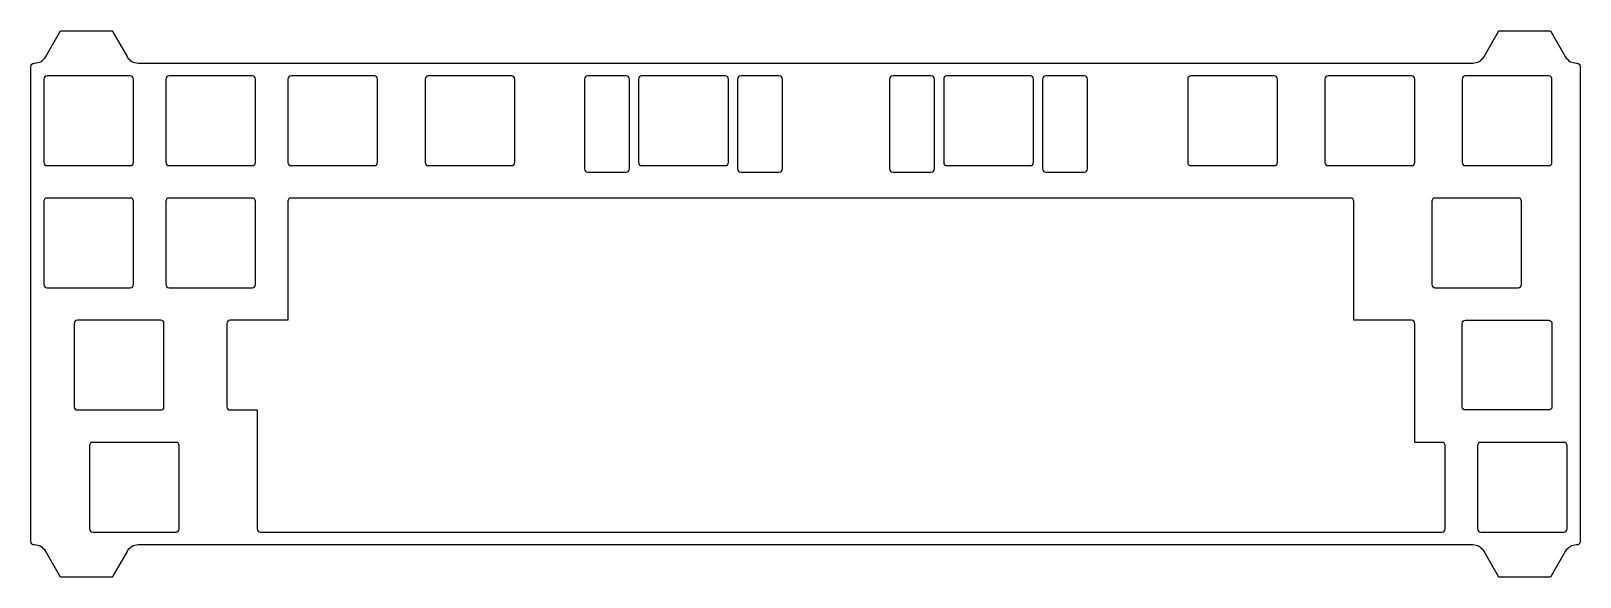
# Model space of a CAD drawing. Header units: millimetres. Extents: x -242 to -1, y -4 to 81.
import ezdxf

# ---------------------------------------------------------------- set-up
doc = ezdxf.new("R2010")
doc.units = ezdxf.units.MM
doc.layers.get('0').update_dxf_attribs({"linetype": 'CONTINUOUS'})

msp = doc.modelspace()

# ---------------------------------------------------------------- linework, layer by layer
for points in [[(-1.03, 75.67, -0.414214), (-0.52, 75.17), (-0.52, 1.03, -0.414214), (-1.03, 0.52), (-1.09, 0.52, 0.267949), (-2.82, -0.48), (-5.13, -4.48), (-13.2, -4.48), (-15.51, -0.48, 0.267949), (-17.25, 0.52), (-225.64, 0.52, 0.267949), (-227.37, -0.48), (-229.68, -4.48), (-237.75, -4.48), (-240.06, -0.48, 0.267949), (-241.8, 0.52), (-241.86, 0.52, -0.414214), (-242.36, 1.03), (-242.36, 75.17, -0.414214), (-241.86, 75.67), (-241.8, 75.67, 0.267949), (-240.06, 76.68), (-237.75, 80.68), (-229.68, 80.68), (-227.37, 76.68, 0.267949), (-225.64, 75.67), (-17.25, 75.67, 0.267949), (-15.51, 76.68), (-13.2, 80.68), (-5.13, 80.68), (-2.82, 76.68, 0.267949), (-1.09, 75.67)], [(-226.36, 73.17, 0.414214), (-226.86, 73.67), (-239.86, 73.67, 0.414214), (-240.36, 73.17), (-240.36, 60.17, 0.414214), (-239.86, 59.68), (-226.86, 59.68, 0.414214), (-226.36, 60.17)], [(-220.81, 59.68), (-207.81, 59.68, 0.414214), (-207.31, 60.17), (-207.31, 73.17, 0.414214), (-207.81, 73.67), (-220.81, 73.67, 0.414214), (-221.31, 73.17), (-221.31, 60.17, 0.414214)], [(-202.26, 73.17), (-202.26, 60.17, 0.414214), (-201.76, 59.68), (-188.76, 59.68, 0.414214), (-188.26, 60.17), (-188.26, 73.17, 0.414214), (-188.76, 73.67), (-201.76, 73.67, 0.414214)], [(-167.33, 59.68, 0.414214), (-166.83, 60.17), (-166.83, 73.17, 0.414214), (-167.33, 73.67), (-180.33, 73.67, 0.414214), (-180.83, 73.17), (-180.83, 60.17, 0.414214), (-180.33, 59.68)], [(-148.93, 59.18), (-148.93, 73.17, 0.414214), (-149.43, 73.67), (-155.43, 73.67, 0.414214), (-155.93, 73.17), (-155.93, 59.18, 0.414214), (-155.43, 58.67), (-149.43, 58.67, 0.414214)], [(-133.99, 59.68, 0.414214), (-133.49, 60.17), (-133.49, 73.17, 0.414214), (-133.99, 73.67), (-146.99, 73.67, 0.414214), (-147.49, 73.17), (-147.49, 60.17, 0.414214), (-146.99, 59.68)], [(-132.06, 59.18, 0.414214), (-131.56, 58.67), (-125.56, 58.67, 0.414214), (-125.06, 59.18), (-125.06, 73.17, 0.414214), (-125.56, 73.67), (-131.56, 73.67, 0.414214), (-132.06, 73.17)], [(-101.31, 59.18), (-101.31, 73.17, 0.414214), (-101.81, 73.67), (-107.81, 73.67, 0.414214), (-108.31, 73.17), (-108.31, 59.18, 0.414214), (-107.81, 58.67), (-101.81, 58.67, 0.414214)], [(-99.37, 73.67, 0.414214), (-99.87, 73.17), (-99.87, 60.17, 0.414214), (-99.37, 59.68), (-86.37, 59.68, 0.414214), (-85.87, 60.17), (-85.87, 73.17, 0.414214), (-86.37, 73.67)], [(-84.43, 73.17), (-84.43, 59.18, 0.414214), (-83.93, 58.67), (-77.93, 58.67, 0.414214), (-77.43, 59.18), (-77.43, 73.17, 0.414214), (-77.93, 73.67), (-83.93, 73.67, 0.414214)], [(-61.77, 60.17, 0.414214), (-61.27, 59.68), (-48.27, 59.68, 0.414214), (-47.77, 60.17), (-47.77, 73.17, 0.414214), (-48.27, 73.67), (-61.27, 73.67, 0.414214), (-61.77, 73.17)], [(-26.34, 60.17), (-26.34, 73.17, 0.414214), (-26.84, 73.67), (-39.84, 73.67, 0.414214), (-40.34, 73.17), (-40.34, 60.17, 0.414214), (-39.84, 59.68), (-26.84, 59.68, 0.414214)], [(-5.41, 73.67), (-18.41, 73.67, 0.414214), (-18.91, 73.17), (-18.91, 60.17, 0.414214), (-18.41, 59.68), (-5.41, 59.68, 0.414214), (-4.91, 60.17), (-4.91, 73.17, 0.414214)], [(-226.36, 54.13, 0.414214), (-226.86, 54.62), (-239.86, 54.62, 0.414214), (-240.36, 54.13), (-240.36, 41.12, 0.414214), (-239.86, 40.62), (-226.86, 40.62, 0.414214), (-226.36, 41.12)], [(-220.81, 40.62), (-207.81, 40.62, 0.414214), (-207.31, 41.12), (-207.31, 54.13, 0.414214), (-207.81, 54.62), (-220.81, 54.62, 0.414214), (-221.31, 54.13), (-221.31, 41.12, 0.414214)], [(-26.84, 35.58), (-35.86, 35.58), (-35.86, 54.13, 0.414214), (-36.36, 54.62), (-201.76, 54.62, 0.414214), (-202.26, 54.13), (-202.26, 35.58), (-211.29, 35.58, 0.414214), (-211.79, 35.08), (-211.79, 22.07, 0.414214), (-211.29, 21.57), (-207.03, 21.57), (-207.03, 3.02, 0.414214), (-206.53, 2.52), (-22.08, 2.52, 0.414214), (-21.58, 3.02), (-21.58, 16.02, 0.414214), (-22.08, 16.52), (-26.34, 16.52), (-26.34, 35.08, 0.414214)], [(-10.17, 54.62), (-23.17, 54.62, 0.414214), (-23.67, 54.13), (-23.67, 41.12, 0.414214), (-23.17, 40.62), (-10.17, 40.62, 0.414214), (-9.67, 41.12), (-9.67, 54.13, 0.414214)], [(-222.1, 21.57, 0.414214), (-221.6, 22.07), (-221.6, 35.08, 0.414214), (-222.1, 35.58), (-235.1, 35.58, 0.414214), (-235.6, 35.08), (-235.6, 22.07, 0.414214), (-235.1, 21.57)], [(-5.41, 21.57), (-18.41, 21.57, -0.414214), (-18.91, 22.07), (-18.91, 35.08, -0.414214), (-18.41, 35.58), (-5.41, 35.58, -0.414214), (-4.91, 35.08), (-4.91, 22.07, -0.414214)], [(-233.22, 3.02, 0.414214), (-232.72, 2.52), (-219.72, 2.52, 0.414214), (-219.22, 3.02), (-219.22, 16.02, 0.414214), (-219.72, 16.52), (-232.72, 16.52, 0.414214), (-233.22, 16.02)], [(-16.53, 3.02, 0.414214), (-16.02, 2.52), (-3.02, 2.52, 0.414214), (-2.53, 3.02), (-2.53, 16.02, 0.414214), (-3.02, 16.52), (-16.02, 16.52, 0.414214), (-16.53, 16.02)]]:
    msp.add_lwpolyline(points, format="xyb", close=True)

doc.saveas('drawing.dxf')
